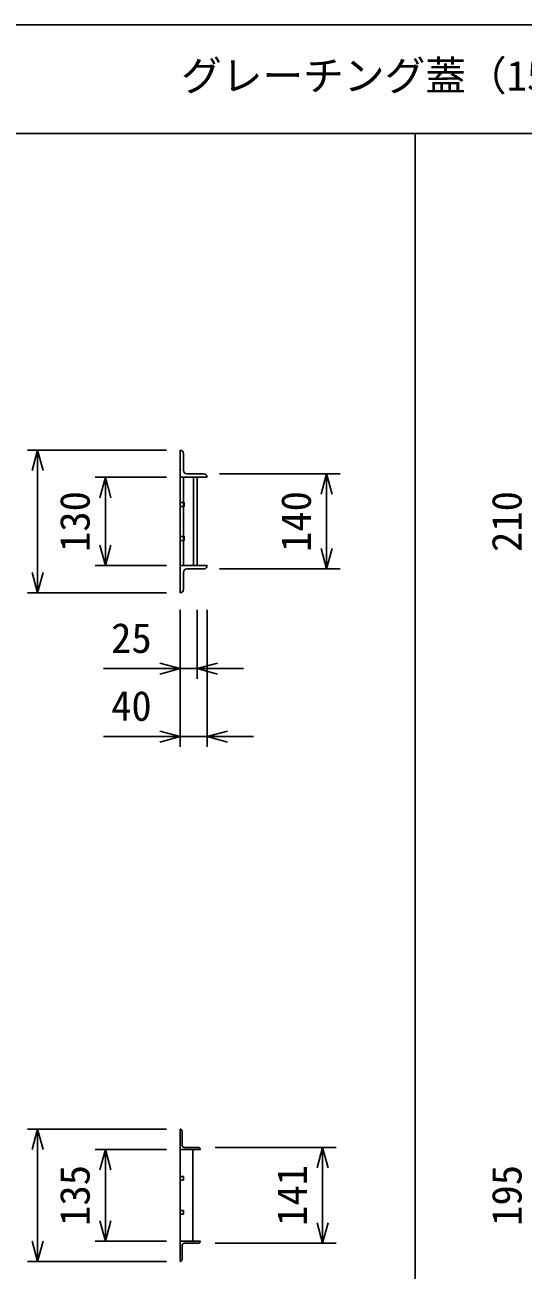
# Model space of a CAD drawing. Units: millimetres, scale not verified. Extents: x -25200 to 25200, y -8910 to 8910.
# Drawn here: x -16192 to -15457, y -63 to 1771 of the extents above; entities that cross this region are included whole.
import ezdxf
from ezdxf.enums import TextEntityAlignment as Align

# ---------------------------------------------------------------- set-up
doc = ezdxf.new("R2010")
doc.units = ezdxf.units.MM
doc.header["$LTSCALE"] = 30
for name, color, linetype, lineweight in [('0-0_DIM', 7, 'Continuous', 25), ('0-2_HATCH', 6, 'Continuous', 25), ('0-6_TXT', 7, 'Continuous', 25)]:
    doc.layers.add(name, color=color, linetype=linetype, lineweight=lineweight)
doc.styles.add('ＭＳ ゴシック', font='')
doc.styles.get('ＭＳ ゴシック').set_extended_font_data('MS Gothic')

msp = doc.modelspace()

# ---------------------------------------------------------------- linework, layer by layer
at = {"layer": '0-0_DIM'}
for p, q in [((-15983.18, 1144.91), (-16188.18, 1144.91)), ((-16173.18, 1144.91), (-16173.18, 934.91)), ((-15983.18, 1104.91), (-16088.18, 1104.91)), ((-16073.18, 1104.91), (-16073.18, 974.91)), ((-15727.1, 1109.91), (-15905.18, 1109.91)), ((-15747.1, 1109.91), (-15747.1, 969.91)), ((-15983.18, 974.91), (-16088.18, 974.91)), ((-15727.1, 969.91), (-15905.18, 969.91)), ((-15983.18, 934.91), (-16188.18, 934.91)), ((-15963.18, 909.69), (-15963.18, 708.1)), ((-15938.18, 909.69), (-15938.18, 808.1)), ((-15923.18, 909.69), (-15923.18, 708.1)), ((-16075.79, 823.1), (-15963.18, 823.1)), ((-15938.18, 823.1), (-15963.18, 823.1)), ((-15938.18, 823.1), (-15869.71, 823.1)), ((-16075.79, 723.1), (-15963.18, 723.1)), ((-15923.18, 723.1), (-15963.18, 723.1)), ((-15923.18, 723.1), (-15854.71, 723.1)), ((-15983.18, 144.91), (-16188.18, 144.91)), ((-16173.18, 144.91), (-16173.18, -50.09)), ((-15983.18, 114.91), (-16088.18, 114.91)), ((-16073.18, 114.91), (-16073.18, -20.09)), ((-15733.1, 117.91), (-15911.18, 117.91)), ((-15753.1, 117.91), (-15753.1, -23.09)), ((-15983.18, -20.09), (-16088.18, -20.09)), ((-15733.1, -23.09), (-15911.18, -23.09)), ((-15983.18, -50.09), (-16188.18, -50.09))]:
    msp.add_line(p, q, dxfattribs=at)
for points in [[(-16181.22, 1114.91), (-16173.18, 1144.91), (-16165.14, 1114.91)], [(-16081.22, 1074.91), (-16073.18, 1104.91), (-16065.14, 1074.91)], [(-15755.14, 1079.91), (-15747.1, 1109.91), (-15739.07, 1079.91)], [(-16065.14, 1004.91), (-16073.18, 974.91), (-16081.22, 1004.91)], [(-15739.07, 999.91), (-15747.1, 969.91), (-15755.14, 999.91)], [(-16165.14, 964.91), (-16173.18, 934.91), (-16181.22, 964.91)], [(-15993.18, 815.06), (-15963.18, 823.1), (-15993.18, 831.14)], [(-15908.18, 831.14), (-15938.18, 823.1), (-15908.18, 815.06)], [(-15993.18, 715.06), (-15963.18, 723.1), (-15993.18, 731.14)], [(-15893.18, 731.14), (-15923.18, 723.1), (-15893.18, 715.06)], [(-16181.22, 114.91), (-16173.18, 144.91), (-16165.14, 114.91)], [(-16081.22, 84.91), (-16073.18, 114.91), (-16065.14, 84.91)], [(-15761.14, 87.91), (-15753.1, 117.91), (-15745.07, 87.91)], [(-16065.14, 9.91), (-16073.18, -20.09), (-16081.22, 9.91)], [(-15745.07, 6.91), (-15753.1, -23.09), (-15761.14, 6.91)], [(-16165.14, -20.09), (-16173.18, -50.09), (-16181.22, -20.09)]]:
    msp.add_lwpolyline(points, dxfattribs=at)
at = {"layer": '0-2_HATCH'}
for p, q in [((-15963.18, 1144.91), (-15963.18, 1104.91)), ((-15958.18, 1114.91), (-15958.18, 1139.91)), ((-15963.18, 974.91), (-15963.18, 1104.91)), ((-15963.18, 1104.91), (-15923.18, 1104.91)), ((-15958.18, 974.91), (-15958.18, 1104.91)), ((-15928.18, 1109.91), (-15953.18, 1109.91)), ((-15943.18, 974.91), (-15943.18, 1104.91)), ((-15938.18, 974.91), (-15938.18, 1104.91)), ((-15963.18, 974.91), (-15923.18, 974.91)), ((-15963.18, 934.91), (-15963.18, 974.91)), ((-15958.18, 964.91), (-15958.18, 939.91)), ((-15928.18, 969.91), (-15953.18, 969.91)), ((-15963.18, 144.91), (-15963.18, 114.91)), ((-15960.18, 120.91), (-15960.18, 141.91)), ((-15963.18, -20.09), (-15963.18, 114.91)), ((-15963.18, 114.91), (-15933.18, 114.91)), ((-15936.18, 117.91), (-15957.18, 117.91)), ((-15944.18, -20.09), (-15944.18, 114.91)), ((-15963.18, -20.09), (-15933.18, -20.09)), ((-15963.18, -50.09), (-15963.18, -20.09)), ((-15960.18, -26.09), (-15960.18, -47.09)), ((-15936.18, -23.09), (-15957.18, -23.09))]:
    msp.add_line(p, q, dxfattribs=at)
for points in [[(-15963.18, 1061.91), (-15963.18, 1067.91), (-15957.18, 1067.91), (-15957.18, 1061.91)], [(-15963.18, 1011.91), (-15963.18, 1017.91), (-15957.18, 1017.91), (-15957.18, 1011.91)], [(-15963.18, 69.91), (-15963.18, 74.91), (-15958.18, 74.91), (-15958.18, 69.91)], [(-15963.18, 19.91), (-15963.18, 24.91), (-15958.18, 24.91), (-15958.18, 19.91)]]:
    msp.add_lwpolyline(points, close=True, dxfattribs=at)
for centre, radius, start, end in [((-15963.18, 1139.91), 5, 0, 90), ((-15953.18, 1114.91), 5, 180, 270), ((-15928.18, 1104.91), 5, 0, 90), ((-15928.18, 974.91), 5, 270, 0), ((-15953.18, 964.91), 5, 90, 180), ((-15963.18, 939.91), 5, 270, 0), ((-15963.18, 141.91), 3, 0, 90), ((-15957.18, 120.91), 3, 180, 270), ((-15936.18, 114.91), 3, 0, 90), ((-15957.18, -26.09), 3, 90, 180), ((-15936.18, -20.09), 3, 270, 0), ((-15963.18, -47.09), 3, 270, 0)]:
    msp.add_arc(centre, radius, start, end, dxfattribs=at)
at = {"layer": '0-6_TXT'}
for points in [[(-17716.68, 1611.24), (-13516.68, 1611.24), (-13516.68, 1771.24), (-17716.68, 1771.24)], [(-17716.68, -1618.68), (-15616.68, -1618.68), (-15616.68, 1611.24), (-17716.68, 1611.24)], [(-15616.68, -1618.68), (-13516.68, -1618.68), (-13516.68, 1611.24), (-15616.68, 1611.24)]]:
    msp.add_lwpolyline(points, close=True, dxfattribs=at)

# ---------------------------------------------------------------- texts
at = {"layer": '0-0_DIM', "style": 'ＭＳ ゴシック'}
for s, p in [('130', (-16083.18, 994.91)), ('140', (-15757.1, 994.91)), ('210', (-15446.52, 994.91)), ('135', (-16083.18, 2.41)), ('141', (-15763.1, 2.41)), ('195', (-15446.52, 2.41))]:
    msp.add_text(s, height=43.99, rotation=90, dxfattribs=at).set_placement(p, align=Align.BOTTOM_LEFT)
for s, p in [('25', (-16064.81, 833.1)), ('40', (-16064.81, 733.1))]:
    msp.add_text(s, height=43.99, dxfattribs=at).set_placement(p, align=Align.BOTTOM_LEFT)
at = {"layer": '0-6_TXT', "style": 'ＭＳ ゴシック'}
msp.add_text('グレーチング蓋（150用）', height=43.99, dxfattribs=at).set_placement((-15961.68, 1661.24), align=Align.BOTTOM_LEFT)

doc.saveas('drawing.dxf')
